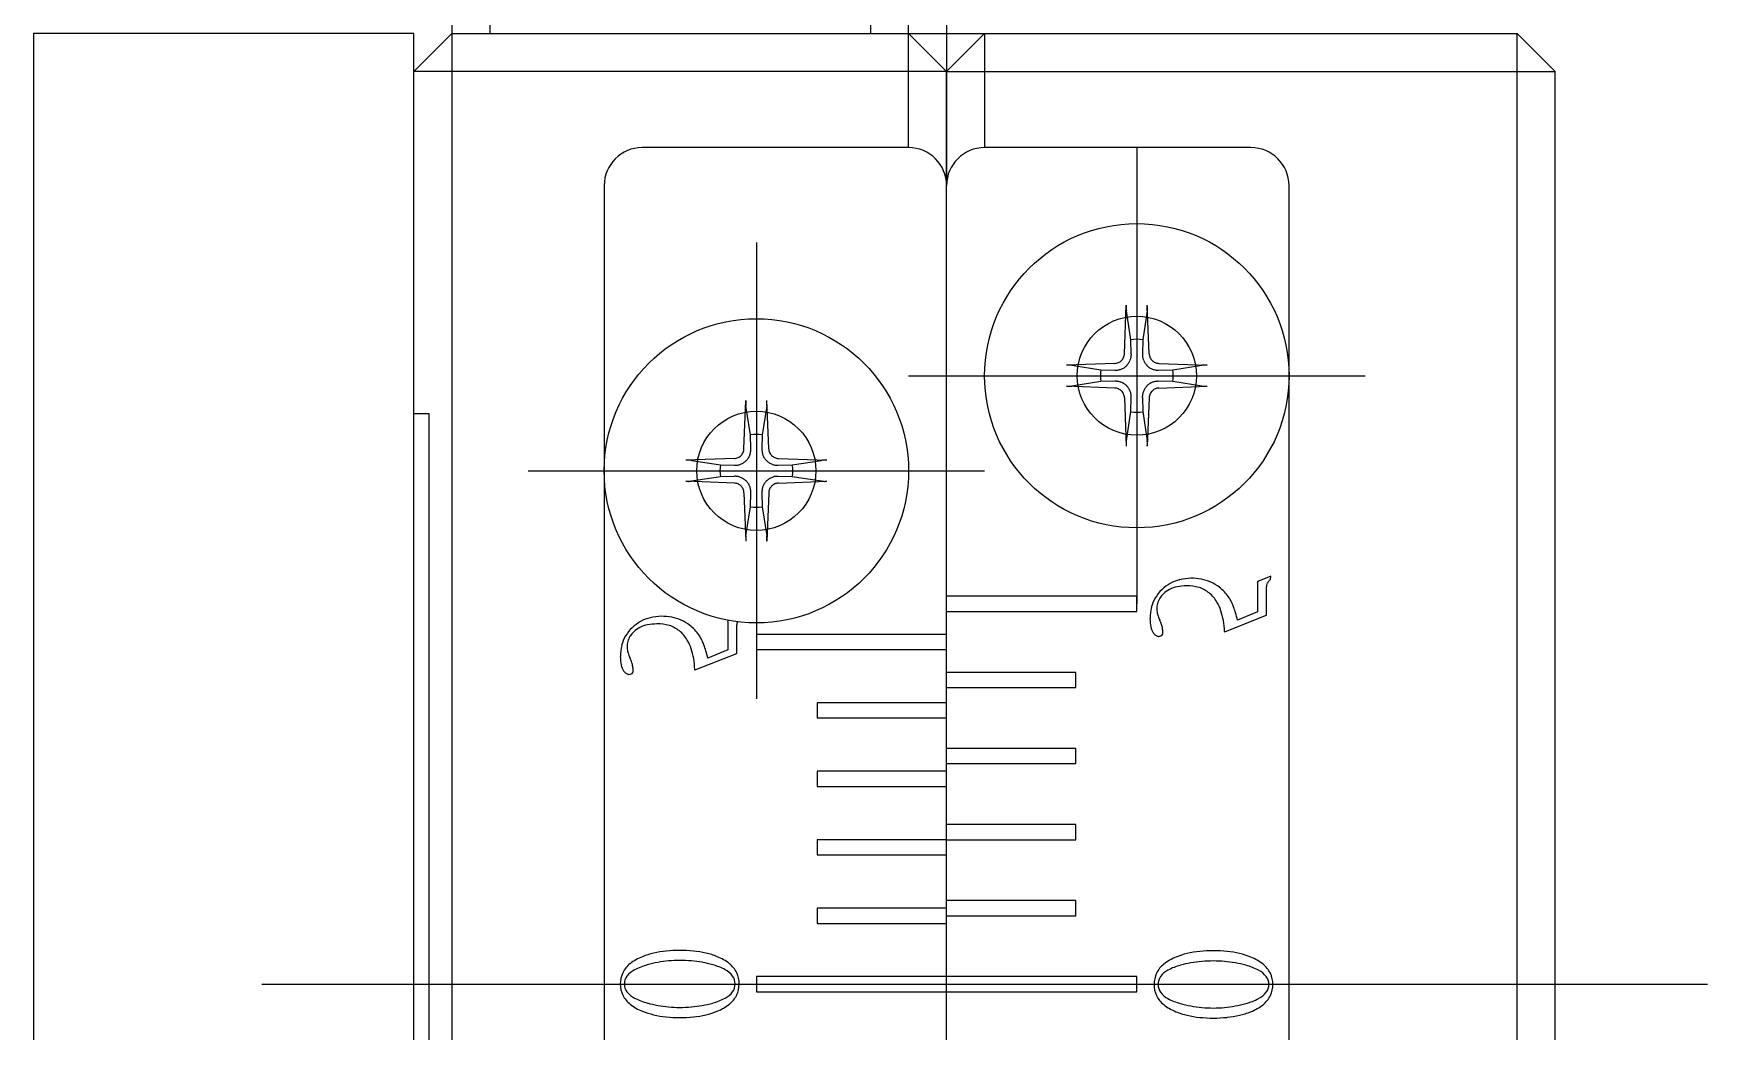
# Model space of a CAD drawing. Extents: x 1 to 222, y 0 to 167.
# Drawn here: x 45.7 to 67.7, y 84.79 to 97.91 of the extents above; entities that cross this region are included whole.
import ezdxf

# ---------------------------------------------------------------- set-up
doc = ezdxf.new("R2010")
doc.units = 0
doc.linetypes.add('CENTER', pattern=[50.8, 31.75, -6.35, 6.35, -6.35])
doc.layers.get('0').update_dxf_attribs({"linetype": 'CONTINUOUS'})
doc.layers.add('CENTER', color=1, linetype='CENTER')

msp = doc.modelspace()

# ---------------------------------------------------------------- linework, layer by layer
at = {"color": 7, "linetype": 'CONTINUOUS'}
for p, q in [((51.204, 105.909), (51.204, 97.909)), ((51.704, 97.909), (51.704, 105.909)), ((56.704, 105.909), (56.704, 97.909)), ((57.204, 97.909), (57.204, 105.909)), ((50.704, 97.909), (45.704, 97.909)), ((45.704, 97.909), (45.704, 65.409)), ((51.204, 97.909), (50.704, 97.409)), ((50.704, 60.409), (50.704, 97.909)), ((51.204, 97.909), (65.204, 97.909)), ((51.204, 97.909), (51.204, 72.909)), ((57.704, 97.409), (57.204, 97.909)), ((57.204, 96.409), (57.204, 97.909)), ((58.204, 97.909), (57.704, 97.409)), ((58.204, 97.909), (58.204, 96.409)), ((65.204, 72.909), (65.204, 97.909)), ((65.704, 97.409), (65.204, 97.909)), ((57.704, 97.409), (50.704, 97.409)), ((57.704, 73.409), (57.704, 97.409)), ((57.704, 97.409), (65.704, 97.409)), ((65.704, 73.409), (65.704, 97.409)), ((57.204, 96.409), (53.704, 96.409)), ((61.704, 96.409), (58.204, 96.409)), ((53.204, 95.909), (53.204, 74.909)), ((62.204, 74.909), (62.204, 95.909)), ((60.041, 93.698), (60.066, 94.335)), ((60.066, 94.325), (60.065, 94.314)), ((60.065, 94.314), (60.065, 94.304)), ((60.065, 94.304), (60.065, 94.298)), ((60.065, 94.298), (60.065, 94.294)), ((60.065, 94.294), (60.066, 94.284)), ((60.066, 94.335), (60.066, 94.325)), ((60.066, 94.284), (60.066, 94.28)), ((60.066, 94.28), (60.066, 94.276)), ((60.066, 94.276), (60.066, 94.272)), ((60.066, 94.272), (60.066, 94.269)), ((60.066, 94.269), (60.067, 94.266)), ((60.067, 94.266), (60.067, 94.263)), ((60.127, 93.882), (60.067, 94.263)), ((60.341, 94.263), (60.281, 93.882)), ((60.341, 94.266), (60.342, 94.269)), ((60.341, 94.263), (60.341, 94.266)), ((60.342, 94.325), (60.342, 94.335)), ((60.367, 93.698), (60.342, 94.335)), ((60.343, 94.314), (60.342, 94.325)), ((60.342, 94.28), (60.343, 94.284)), ((60.342, 94.276), (60.342, 94.28)), ((60.342, 94.272), (60.342, 94.276)), ((60.342, 94.269), (60.342, 94.272)), ((60.343, 94.304), (60.343, 94.314)), ((60.343, 94.298), (60.343, 94.304)), ((60.343, 94.294), (60.343, 94.298)), ((60.343, 94.284), (60.343, 94.294)), ((60.131, 93.696), (60.127, 93.882)), ((60.281, 93.882), (60.277, 93.696)), ((59.915, 93.572), (59.278, 93.547)), ((59.289, 93.548), (59.278, 93.547)), ((59.299, 93.548), (59.289, 93.548)), ((59.31, 93.548), (59.299, 93.548)), ((59.315, 93.548), (59.31, 93.548)), ((59.32, 93.548), (59.315, 93.548)), ((59.329, 93.548), (59.32, 93.548)), ((59.333, 93.548), (59.329, 93.548)), ((59.337, 93.547), (59.333, 93.548)), ((59.341, 93.547), (59.337, 93.547)), ((59.344, 93.547), (59.341, 93.547)), ((59.347, 93.546), (59.344, 93.547)), ((59.35, 93.546), (59.347, 93.546)), ((59.35, 93.546), (59.732, 93.487)), ((59.915, 93.572), (59.927, 93.573)), ((59.927, 93.573), (59.939, 93.575)), ((59.939, 93.575), (59.951, 93.578)), ((59.951, 93.578), (59.963, 93.582)), ((59.963, 93.582), (59.974, 93.588)), ((59.974, 93.588), (59.984, 93.594)), ((59.984, 93.594), (59.994, 93.602)), ((59.994, 93.602), (60.003, 93.61)), ((60.003, 93.61), (60.011, 93.619)), ((60.011, 93.619), (60.019, 93.629)), ((60.019, 93.629), (60.025, 93.639)), ((60.025, 93.639), (60.031, 93.65)), ((60.031, 93.65), (60.035, 93.662)), ((60.035, 93.662), (60.038, 93.674)), ((60.038, 93.674), (60.04, 93.686)), ((60.04, 93.686), (60.041, 93.698)), ((60.367, 93.698), (60.368, 93.686)), ((60.368, 93.686), (60.37, 93.674)), ((60.37, 93.674), (60.373, 93.662)), ((60.373, 93.662), (60.377, 93.651)), ((60.377, 93.651), (60.383, 93.639)), ((60.383, 93.639), (60.389, 93.629)), ((60.389, 93.629), (60.397, 93.619)), ((60.397, 93.619), (60.405, 93.61)), ((60.405, 93.61), (60.414, 93.602)), ((60.414, 93.602), (60.423, 93.595)), ((60.423, 93.595), (60.434, 93.588)), ((60.434, 93.588), (60.445, 93.583)), ((60.445, 93.583), (60.457, 93.578)), ((60.457, 93.578), (60.469, 93.575)), ((60.469, 93.575), (60.481, 93.573)), ((60.481, 93.573), (60.493, 93.572)), ((60.493, 93.572), (61.13, 93.547)), ((60.676, 93.487), (61.058, 93.546)), ((61.061, 93.546), (61.058, 93.546)), ((61.064, 93.547), (61.061, 93.546)), ((61.067, 93.547), (61.064, 93.547)), ((61.071, 93.547), (61.067, 93.547)), ((61.075, 93.548), (61.071, 93.547)), ((61.079, 93.548), (61.075, 93.548)), ((61.088, 93.548), (61.079, 93.548)), ((61.093, 93.548), (61.088, 93.548)), ((61.098, 93.548), (61.093, 93.548)), ((61.109, 93.548), (61.098, 93.548)), ((61.119, 93.548), (61.109, 93.548)), ((61.13, 93.547), (61.119, 93.548)), ((59.732, 93.332), (59.35, 93.272)), ((59.732, 93.487), (59.917, 93.482)), ((59.917, 93.336), (59.732, 93.332)), ((60.491, 93.482), (60.676, 93.487)), ((60.676, 93.332), (60.491, 93.336)), ((61.058, 93.272), (60.676, 93.332)), ((55.041, 92.448), (55.066, 93.085)), ((55.066, 93.075), (55.065, 93.064)), ((55.065, 93.064), (55.065, 93.054)), ((55.066, 93.085), (55.066, 93.075)), ((55.342, 93.075), (55.342, 93.085)), ((55.367, 92.448), (55.342, 93.085)), ((55.343, 93.064), (55.342, 93.075)), ((55.343, 93.054), (55.343, 93.064)), ((59.278, 93.271), (59.289, 93.271)), ((59.915, 93.247), (59.278, 93.271)), ((59.289, 93.271), (59.299, 93.271)), ((59.299, 93.271), (59.31, 93.27)), ((59.31, 93.27), (59.315, 93.27)), ((59.315, 93.27), (59.32, 93.271)), ((59.32, 93.271), (59.329, 93.271)), ((59.329, 93.271), (59.333, 93.271)), ((59.333, 93.271), (59.337, 93.271)), ((59.337, 93.271), (59.341, 93.271)), ((59.341, 93.271), (59.344, 93.272)), ((59.344, 93.272), (59.347, 93.272)), ((59.347, 93.272), (59.35, 93.272)), ((59.927, 93.246), (59.915, 93.247)), ((59.939, 93.244), (59.927, 93.246)), ((59.951, 93.24), (59.939, 93.244)), ((59.963, 93.236), (59.951, 93.24)), ((59.974, 93.23), (59.963, 93.236)), ((59.985, 93.224), (59.974, 93.23)), ((59.994, 93.217), (59.985, 93.224)), ((60.003, 93.209), (59.994, 93.217)), ((60.011, 93.2), (60.003, 93.209)), ((60.019, 93.19), (60.011, 93.2)), ((60.025, 93.179), (60.019, 93.19)), ((60.031, 93.168), (60.025, 93.179)), ((60.035, 93.156), (60.031, 93.168)), ((60.038, 93.144), (60.035, 93.156)), ((60.041, 93.132), (60.038, 93.144)), ((60.041, 93.12), (60.041, 93.132)), ((60.041, 93.12), (60.066, 92.483)), ((60.127, 92.937), (60.131, 93.122)), ((60.277, 93.122), (60.281, 92.937)), ((60.367, 93.12), (60.342, 92.483)), ((60.368, 93.132), (60.367, 93.12)), ((60.37, 93.144), (60.368, 93.132)), ((60.373, 93.156), (60.37, 93.144)), ((60.377, 93.168), (60.373, 93.156)), ((60.383, 93.179), (60.377, 93.168)), ((60.389, 93.19), (60.383, 93.179)), ((60.397, 93.2), (60.389, 93.19)), ((60.405, 93.208), (60.397, 93.2)), ((60.414, 93.217), (60.405, 93.208)), ((60.424, 93.224), (60.414, 93.217)), ((60.434, 93.231), (60.424, 93.224)), ((60.445, 93.236), (60.434, 93.231)), ((60.457, 93.24), (60.445, 93.236)), ((60.469, 93.244), (60.457, 93.24)), ((60.481, 93.246), (60.469, 93.244)), ((60.493, 93.247), (60.481, 93.246)), ((60.493, 93.247), (61.13, 93.271)), ((61.058, 93.272), (61.061, 93.272)), ((61.061, 93.272), (61.064, 93.272)), ((61.064, 93.272), (61.067, 93.271)), ((61.067, 93.271), (61.071, 93.271)), ((61.071, 93.271), (61.075, 93.271)), ((61.075, 93.271), (61.079, 93.271)), ((61.079, 93.271), (61.088, 93.271)), ((61.088, 93.271), (61.093, 93.27)), ((61.093, 93.27), (61.098, 93.27)), ((61.098, 93.27), (61.109, 93.271)), ((61.109, 93.271), (61.119, 93.271)), ((61.119, 93.271), (61.13, 93.271)), ((50.904, 92.909), (50.704, 92.909)), ((50.904, 77.909), (50.904, 92.909)), ((55.065, 93.054), (55.065, 93.048)), ((55.065, 93.048), (55.065, 93.044)), ((55.065, 93.044), (55.066, 93.034)), ((55.066, 93.034), (55.066, 93.03)), ((55.066, 93.03), (55.066, 93.026)), ((55.066, 93.026), (55.066, 93.022)), ((55.066, 93.022), (55.066, 93.019)), ((55.066, 93.019), (55.067, 93.016)), ((55.067, 93.016), (55.067, 93.013)), ((55.127, 92.632), (55.067, 93.013)), ((55.341, 93.013), (55.281, 92.632)), ((55.341, 93.016), (55.342, 93.019)), ((55.341, 93.013), (55.341, 93.016)), ((55.342, 93.03), (55.343, 93.034)), ((55.342, 93.026), (55.342, 93.03)), ((55.342, 93.022), (55.342, 93.026)), ((55.342, 93.019), (55.342, 93.022)), ((55.343, 93.048), (55.343, 93.054)), ((55.343, 93.044), (55.343, 93.048)), ((55.343, 93.034), (55.343, 93.044)), ((60.067, 92.555), (60.127, 92.937)), ((60.281, 92.937), (60.341, 92.555)), ((55.131, 92.446), (55.127, 92.632)), ((55.281, 92.632), (55.277, 92.446)), ((55.025, 92.389), (55.031, 92.4)), ((55.031, 92.4), (55.035, 92.412)), ((55.035, 92.412), (55.038, 92.424)), ((55.038, 92.424), (55.04, 92.436)), ((55.04, 92.436), (55.041, 92.448)), ((55.367, 92.448), (55.368, 92.436)), ((55.368, 92.436), (55.37, 92.424)), ((55.37, 92.424), (55.373, 92.412)), ((55.373, 92.412), (55.377, 92.401)), ((55.377, 92.401), (55.383, 92.389)), ((60.066, 92.534), (60.065, 92.525)), ((60.065, 92.525), (60.065, 92.52)), ((60.065, 92.52), (60.065, 92.515)), ((60.065, 92.515), (60.065, 92.504)), ((60.065, 92.504), (60.066, 92.494)), ((60.067, 92.553), (60.066, 92.55)), ((60.066, 92.55), (60.066, 92.546)), ((60.066, 92.546), (60.066, 92.543)), ((60.066, 92.543), (60.066, 92.539)), ((60.066, 92.539), (60.066, 92.534)), ((60.066, 92.494), (60.066, 92.483)), ((60.067, 92.555), (60.067, 92.553)), ((60.341, 92.553), (60.341, 92.555)), ((60.342, 92.55), (60.341, 92.553)), ((60.342, 92.546), (60.342, 92.55)), ((60.342, 92.543), (60.342, 92.546)), ((60.342, 92.539), (60.342, 92.543)), ((60.343, 92.534), (60.342, 92.539)), ((60.342, 92.494), (60.343, 92.504)), ((60.342, 92.483), (60.342, 92.494)), ((60.343, 92.525), (60.343, 92.534)), ((60.343, 92.52), (60.343, 92.525)), ((60.343, 92.515), (60.343, 92.52)), ((60.343, 92.504), (60.343, 92.515)), ((54.915, 92.322), (54.278, 92.297)), ((54.289, 92.298), (54.278, 92.297)), ((54.299, 92.298), (54.289, 92.298)), ((54.31, 92.298), (54.299, 92.298)), ((54.315, 92.298), (54.31, 92.298)), ((54.32, 92.298), (54.315, 92.298)), ((54.329, 92.298), (54.32, 92.298)), ((54.333, 92.298), (54.329, 92.298)), ((54.337, 92.297), (54.333, 92.298)), ((54.341, 92.297), (54.337, 92.297)), ((54.344, 92.297), (54.341, 92.297)), ((54.347, 92.296), (54.344, 92.297)), ((54.35, 92.296), (54.347, 92.296)), ((54.35, 92.296), (54.732, 92.237)), ((54.732, 92.237), (54.917, 92.232)), ((54.915, 92.322), (54.927, 92.323)), ((54.927, 92.323), (54.939, 92.325)), ((54.939, 92.325), (54.951, 92.328)), ((54.951, 92.328), (54.963, 92.332)), ((54.963, 92.332), (54.974, 92.338)), ((54.974, 92.338), (54.984, 92.344)), ((54.984, 92.344), (54.994, 92.352)), ((54.994, 92.352), (55.003, 92.36)), ((55.003, 92.36), (55.011, 92.369)), ((55.011, 92.369), (55.019, 92.379)), ((55.019, 92.379), (55.025, 92.389)), ((55.383, 92.389), (55.389, 92.379)), ((55.389, 92.379), (55.397, 92.369)), ((55.397, 92.369), (55.405, 92.36)), ((55.405, 92.36), (55.414, 92.352)), ((55.414, 92.352), (55.423, 92.345)), ((55.423, 92.345), (55.434, 92.338)), ((55.434, 92.338), (55.445, 92.333)), ((55.445, 92.333), (55.457, 92.328)), ((55.457, 92.328), (55.469, 92.325)), ((55.469, 92.325), (55.481, 92.323)), ((55.481, 92.323), (55.493, 92.322)), ((55.491, 92.232), (55.676, 92.237)), ((55.493, 92.322), (56.13, 92.297)), ((55.676, 92.237), (56.058, 92.296)), ((56.061, 92.296), (56.058, 92.296)), ((56.064, 92.297), (56.061, 92.296)), ((56.067, 92.297), (56.064, 92.297)), ((56.071, 92.297), (56.067, 92.297)), ((56.075, 92.298), (56.071, 92.297)), ((56.079, 92.298), (56.075, 92.298)), ((56.088, 92.298), (56.079, 92.298)), ((56.093, 92.298), (56.088, 92.298)), ((56.098, 92.298), (56.093, 92.298)), ((56.109, 92.298), (56.098, 92.298)), ((56.119, 92.298), (56.109, 92.298)), ((56.13, 92.297), (56.119, 92.298)), ((54.278, 92.021), (54.289, 92.021)), ((54.915, 91.997), (54.278, 92.021)), ((54.289, 92.021), (54.299, 92.021)), ((54.299, 92.021), (54.31, 92.02)), ((54.31, 92.02), (54.315, 92.02)), ((54.315, 92.02), (54.32, 92.021)), ((54.32, 92.021), (54.329, 92.021)), ((54.329, 92.021), (54.333, 92.021)), ((54.333, 92.021), (54.337, 92.021)), ((54.337, 92.021), (54.341, 92.021)), ((54.341, 92.021), (54.344, 92.022)), ((54.344, 92.022), (54.347, 92.022)), ((54.347, 92.022), (54.35, 92.022)), ((54.732, 92.082), (54.35, 92.022)), ((54.917, 92.086), (54.732, 92.082)), ((54.927, 91.996), (54.915, 91.997)), ((54.939, 91.994), (54.927, 91.996)), ((54.951, 91.99), (54.939, 91.994)), ((54.963, 91.986), (54.951, 91.99)), ((54.974, 91.98), (54.963, 91.986)), ((54.985, 91.974), (54.974, 91.98)), ((54.994, 91.967), (54.985, 91.974)), ((55.003, 91.959), (54.994, 91.967)), ((55.414, 91.967), (55.405, 91.958)), ((55.424, 91.974), (55.414, 91.967)), ((55.434, 91.981), (55.424, 91.974)), ((55.445, 91.986), (55.434, 91.981)), ((55.457, 91.99), (55.445, 91.986)), ((55.469, 91.994), (55.457, 91.99)), ((55.481, 91.996), (55.469, 91.994)), ((55.493, 91.997), (55.481, 91.996)), ((55.676, 92.082), (55.491, 92.086)), ((55.493, 91.997), (56.13, 92.021)), ((56.058, 92.022), (55.676, 92.082)), ((56.058, 92.022), (56.061, 92.022)), ((56.061, 92.022), (56.064, 92.022)), ((56.064, 92.022), (56.067, 92.021)), ((56.067, 92.021), (56.071, 92.021)), ((56.071, 92.021), (56.075, 92.021)), ((56.075, 92.021), (56.079, 92.021)), ((56.079, 92.021), (56.088, 92.021)), ((56.088, 92.021), (56.093, 92.02)), ((56.093, 92.02), (56.098, 92.02)), ((56.098, 92.02), (56.109, 92.021)), ((56.109, 92.021), (56.119, 92.021)), ((56.119, 92.021), (56.13, 92.021)), ((55.011, 91.95), (55.003, 91.959)), ((55.019, 91.94), (55.011, 91.95)), ((55.025, 91.929), (55.019, 91.94)), ((55.031, 91.918), (55.025, 91.929)), ((55.035, 91.906), (55.031, 91.918)), ((55.038, 91.894), (55.035, 91.906)), ((55.041, 91.882), (55.038, 91.894)), ((55.041, 91.87), (55.041, 91.882)), ((55.041, 91.87), (55.066, 91.233)), ((55.127, 91.687), (55.131, 91.872)), ((55.277, 91.872), (55.281, 91.687)), ((55.367, 91.87), (55.342, 91.233)), ((55.368, 91.882), (55.367, 91.87)), ((55.37, 91.894), (55.368, 91.882)), ((55.373, 91.906), (55.37, 91.894)), ((55.377, 91.918), (55.373, 91.906)), ((55.383, 91.929), (55.377, 91.918)), ((55.389, 91.94), (55.383, 91.929)), ((55.397, 91.95), (55.389, 91.94)), ((55.405, 91.958), (55.397, 91.95)), ((55.067, 91.305), (55.127, 91.687)), ((55.281, 91.687), (55.341, 91.305)), ((55.067, 91.303), (55.066, 91.3)), ((55.067, 91.305), (55.067, 91.303)), ((55.341, 91.303), (55.341, 91.305)), ((55.342, 91.3), (55.341, 91.303)), ((55.066, 91.284), (55.065, 91.275)), ((55.065, 91.275), (55.065, 91.27)), ((55.065, 91.27), (55.065, 91.265)), ((55.065, 91.265), (55.065, 91.254)), ((55.065, 91.254), (55.066, 91.244)), ((55.066, 91.3), (55.066, 91.296)), ((55.066, 91.296), (55.066, 91.293)), ((55.066, 91.293), (55.066, 91.289)), ((55.066, 91.289), (55.066, 91.284)), ((55.066, 91.244), (55.066, 91.233)), ((55.342, 91.296), (55.342, 91.3)), ((55.342, 91.293), (55.342, 91.296)), ((55.342, 91.289), (55.342, 91.293)), ((55.343, 91.284), (55.342, 91.289)), ((55.342, 91.244), (55.343, 91.254)), ((55.342, 91.233), (55.342, 91.244)), ((55.343, 91.275), (55.343, 91.284)), ((55.343, 91.27), (55.343, 91.275)), ((55.343, 91.265), (55.343, 91.27)), ((55.343, 91.254), (55.343, 91.265)), ((61.788, 90.675), (61.788, 90.304)), ((61.965, 90.775), (61.802, 90.708)), ((61.961, 90.73), (61.965, 90.775)), ((60.204, 90.509), (57.704, 90.509)), ((60.204, 90.309), (60.204, 90.509)), ((61.908, 90.259), (61.908, 90.632)), ((57.704, 90.309), (60.204, 90.309)), ((61.368, 90.045), (61.908, 90.259)), ((61.788, 90.304), (61.527, 90.194)), ((54.827, 90.175), (54.827, 89.804)), ((54.947, 89.759), (54.947, 90.132)), ((57.704, 90.009), (55.204, 90.009)), ((55.204, 90.009), (55.204, 89.809)), ((54.827, 89.804), (54.566, 89.694)), ((55.204, 89.809), (57.704, 89.809)), ((54.407, 89.545), (54.947, 89.759)), ((59.404, 89.509), (57.704, 89.509)), ((59.404, 89.309), (59.404, 89.509)), ((57.704, 89.109), (56.004, 89.109)), ((56.004, 89.109), (56.004, 88.909)), ((57.704, 89.309), (59.404, 89.309)), ((56.004, 88.909), (57.704, 88.909)), ((59.404, 88.509), (57.704, 88.509)), ((59.404, 88.309), (59.404, 88.509)), ((57.704, 88.309), (59.404, 88.309)), ((57.704, 88.209), (56.004, 88.209)), ((56.004, 88.209), (56.004, 88.009)), ((56.004, 88.009), (57.704, 88.009)), ((59.404, 87.509), (57.704, 87.509)), ((59.404, 87.309), (59.404, 87.509)), ((57.704, 87.309), (56.004, 87.309)), ((56.004, 87.309), (56.004, 87.109)), ((57.704, 87.309), (59.404, 87.309)), ((56.004, 87.109), (57.704, 87.109)), ((59.404, 86.509), (57.704, 86.509)), ((59.404, 86.309), (59.404, 86.509)), ((57.704, 86.409), (56.004, 86.409)), ((56.004, 86.409), (56.004, 86.209)), ((57.704, 86.309), (59.404, 86.309)), ((56.004, 86.209), (57.704, 86.209)), ((57.704, 85.509), (55.204, 85.509)), ((55.204, 85.509), (55.204, 85.309)), ((60.204, 85.509), (57.704, 85.509)), ((60.204, 85.309), (60.204, 85.509)), ((55.204, 85.309), (57.704, 85.309)), ((57.704, 85.309), (60.204, 85.309))]:
    msp.add_line(p, q, dxfattribs=at)
for centre, radius in [((60.204, 93.409), 2), ((60.204, 93.409), 0.783), ((55.204, 92.159), 2), ((55.204, 92.159), 0.783)]:
    msp.add_circle(centre, radius, dxfattribs=at)
for centre, radius, start, end in [((53.704, 95.909), 0.5, 90, 180), ((57.204, 95.909), 0.5, 0, 90), ((58.204, 95.909), 0.5, 90, 180), ((61.704, 95.909), 0.5, 0, 90), ((60.204, 93.409), 0.479, 80.6957, 99.3043), ((59.922, 93.696), 0.214, 290.572, 296.2994), ((59.928, 93.684), 0.201, 296.2694, 302.6116), ((59.923, 93.691), 0.209, 302.6458, 308.7751), ((59.928, 93.686), 0.202, 308.7225, 314.9322), ((59.927, 93.685), 0.202, 315.0658, 321.2796), ((59.922, 93.69), 0.209, 321.2244, 327.3546), ((59.929, 93.685), 0.201, 327.3884, 333.7306), ((59.917, 93.691), 0.214, 333.7006, 339.428), ((59.925, 93.689), 0.206, 339.3855, 345.0047), ((59.915, 93.691), 0.216, 345.0609, 350.4544), ((59.909, 93.692), 0.222, 350.4291, 355.7576), ((59.919, 93.692), 0.213, 355.732, 1.3126), ((60.489, 93.692), 0.212, 178.6865, 184.2689), ((60.499, 93.692), 0.222, 184.2425, 189.5708), ((60.493, 93.691), 0.216, 189.5443, 194.9404), ((60.483, 93.689), 0.206, 194.9957, 200.614), ((60.491, 93.691), 0.214, 200.572, 206.2994), ((60.479, 93.685), 0.201, 206.2694, 212.6116), ((60.486, 93.69), 0.209, 212.6458, 218.7751), ((60.481, 93.686), 0.202, 218.7225, 224.9322), ((60.48, 93.686), 0.202, 225.0658, 231.2796), ((60.485, 93.691), 0.209, 231.2244, 237.3546), ((60.48, 93.684), 0.201, 237.3884, 243.7306), ((60.486, 93.696), 0.214, 243.7006, 249.428), ((60.204, 93.409), 0.479, 170.6957, 189.3043), ((59.922, 93.695), 0.212, 268.6865, 274.2689), ((59.922, 93.124), 0.213, 85.732, 91.3126), ((59.921, 93.704), 0.222, 274.2425, 279.5708), ((59.921, 93.114), 0.222, 80.4291, 85.7576), ((59.922, 93.698), 0.216, 279.5443, 284.9404), ((59.922, 93.121), 0.216, 75.0609, 80.4544), ((59.925, 93.688), 0.206, 284.9957, 290.614), ((59.925, 93.13), 0.206, 69.3855, 75.0047), ((59.922, 93.122), 0.214, 63.7006, 69.428), ((59.928, 93.134), 0.201, 57.3884, 63.7306), ((59.923, 93.127), 0.209, 51.2244, 57.3546), ((59.928, 93.133), 0.202, 45.0658, 51.2796), ((60.48, 93.133), 0.202, 128.7225, 134.9322), ((60.485, 93.127), 0.209, 122.6458, 128.7751), ((60.48, 93.134), 0.201, 116.2694, 122.6116), ((60.486, 93.122), 0.214, 110.572, 116.2994), ((60.483, 93.688), 0.206, 249.3855, 255.0047), ((60.483, 93.13), 0.206, 104.9957, 110.614), ((60.486, 93.698), 0.216, 255.0609, 260.4544), ((60.486, 93.121), 0.216, 99.5443, 104.9404), ((60.487, 93.704), 0.222, 260.4291, 265.7576), ((60.487, 93.114), 0.222, 94.2425, 99.5708), ((60.486, 93.695), 0.213, 265.732, 271.3126), ((60.486, 93.124), 0.212, 88.6865, 94.2689), ((60.204, 93.409), 0.479, 350.6957, 9.3043), ((59.927, 93.133), 0.202, 38.7225, 44.9322), ((59.922, 93.128), 0.209, 32.6458, 38.7751), ((59.929, 93.133), 0.201, 26.2694, 32.6116), ((59.917, 93.127), 0.214, 20.572, 26.2994), ((59.925, 93.13), 0.206, 14.9957, 20.614), ((59.915, 93.127), 0.216, 9.5443, 14.9404), ((59.909, 93.126), 0.222, 4.2425, 9.5708), ((59.919, 93.127), 0.212, 358.6865, 4.2689), ((60.499, 93.126), 0.222, 170.4291, 175.7576), ((60.489, 93.127), 0.213, 175.732, 181.3126), ((60.493, 93.127), 0.216, 165.0609, 170.4544), ((60.483, 93.13), 0.206, 159.3855, 165.0047), ((60.491, 93.127), 0.214, 153.7006, 159.428), ((60.479, 93.133), 0.201, 147.3884, 153.7306), ((60.486, 93.128), 0.209, 141.2244, 147.3546), ((60.481, 93.133), 0.202, 135.0658, 141.2796), ((60.204, 93.409), 0.479, 260.6957, 279.3043), ((55.204, 92.159), 0.479, 80.6957, 99.3043), ((54.915, 92.441), 0.216, 345.0609, 350.4544), ((54.909, 92.442), 0.222, 350.4291, 355.7576), ((54.919, 92.442), 0.213, 355.732, 1.3126), ((55.489, 92.442), 0.212, 178.6865, 184.2689), ((55.499, 92.442), 0.222, 184.2425, 189.5708), ((55.493, 92.441), 0.216, 189.5443, 194.9404), ((55.204, 92.159), 0.479, 170.6957, 189.3043), ((54.922, 92.445), 0.212, 268.6865, 274.2689), ((54.921, 92.454), 0.222, 274.2425, 279.5708), ((54.922, 92.448), 0.216, 279.5443, 284.9404), ((54.925, 92.438), 0.206, 284.9957, 290.614), ((54.922, 92.446), 0.214, 290.572, 296.2994), ((54.928, 92.434), 0.201, 296.2694, 302.6116), ((54.923, 92.441), 0.209, 302.6458, 308.7751), ((54.928, 92.436), 0.202, 308.7225, 314.9322), ((54.927, 92.435), 0.202, 315.0658, 321.2796), ((54.922, 92.44), 0.209, 321.2244, 327.3546), ((54.929, 92.435), 0.201, 327.3884, 333.7306), ((54.917, 92.441), 0.214, 333.7006, 339.428), ((54.925, 92.439), 0.206, 339.3855, 345.0047), ((55.483, 92.439), 0.206, 194.9957, 200.614), ((55.491, 92.441), 0.214, 200.572, 206.2994), ((55.479, 92.435), 0.201, 206.2694, 212.6116), ((55.486, 92.44), 0.209, 212.6458, 218.7751), ((55.481, 92.436), 0.202, 218.7225, 224.9322), ((55.48, 92.436), 0.202, 225.0658, 231.2796), ((55.485, 92.441), 0.209, 231.2244, 237.3546), ((55.48, 92.434), 0.201, 237.3884, 243.7306), ((55.486, 92.446), 0.214, 243.7006, 249.428), ((55.483, 92.438), 0.206, 249.3855, 255.0047), ((55.486, 92.448), 0.216, 255.0609, 260.4544), ((55.487, 92.454), 0.222, 260.4291, 265.7576), ((55.486, 92.445), 0.213, 265.732, 271.3126), ((55.204, 92.159), 0.479, 350.6957, 9.3043), ((54.922, 91.874), 0.213, 85.732, 91.3126), ((54.921, 91.864), 0.222, 80.4291, 85.7576), ((54.922, 91.871), 0.216, 75.0609, 80.4544), ((54.925, 91.88), 0.206, 69.3855, 75.0047), ((54.922, 91.872), 0.214, 63.7006, 69.428), ((54.928, 91.884), 0.201, 57.3884, 63.7306), ((54.923, 91.877), 0.209, 51.2244, 57.3546), ((54.928, 91.883), 0.202, 45.0658, 51.2796), ((54.927, 91.883), 0.202, 38.7225, 44.9322), ((54.922, 91.878), 0.209, 32.6458, 38.7751), ((54.929, 91.883), 0.201, 26.2694, 32.6116), ((54.917, 91.877), 0.214, 20.572, 26.2994), ((55.491, 91.877), 0.214, 153.7006, 159.428), ((55.479, 91.883), 0.201, 147.3884, 153.7306), ((55.486, 91.878), 0.209, 141.2244, 147.3546), ((55.481, 91.883), 0.202, 135.0658, 141.2796), ((55.48, 91.883), 0.202, 128.7225, 134.9322), ((55.485, 91.877), 0.209, 122.6458, 128.7751), ((55.48, 91.884), 0.201, 116.2694, 122.6116), ((55.486, 91.872), 0.214, 110.572, 116.2994), ((55.483, 91.88), 0.206, 104.9957, 110.614), ((55.486, 91.871), 0.216, 99.5443, 104.9404), ((55.487, 91.864), 0.222, 94.2425, 99.5708), ((55.486, 91.874), 0.212, 88.6865, 94.2689), ((54.925, 91.88), 0.206, 14.9957, 20.614), ((54.915, 91.877), 0.216, 9.5443, 14.9404), ((54.909, 91.876), 0.222, 4.2425, 9.5708), ((54.919, 91.877), 0.212, 358.6865, 4.2689), ((55.499, 91.876), 0.222, 170.4291, 175.7576), ((55.489, 91.877), 0.213, 175.732, 181.3126), ((55.493, 91.877), 0.216, 165.0609, 170.4544), ((55.483, 91.88), 0.206, 159.3855, 165.0047), ((55.204, 92.159), 0.479, 260.6957, 279.3043), ((60.913, 90.191), 0.556, 118.9852, 133.2082), ((60.906, 90.201), 0.544, 104.3695, 118.81), ((60.867, 89.995), 0.651, 90.7753, 101.6497), ((60.928, 90.107), 0.639, 91.2855, 104.2368), ((60.872, 90.133), 0.514, 73.1172, 91.5161), ((60.923, 90.052), 0.694, 79.2017, 90.7785), ((60.945, 90.175), 0.57, 65.8977, 79.1108), ((60.955, 90.2), 0.543, 52.1101, 65.7554), ((61.861, 90.676), 0.0733, 168.0292, 180.8649), ((61.817, 90.686), 0.0281, 144.195, 168.5462), ((61.806, 90.693), 0.0151, 105.9353, 142.9426), ((62.011, 90.632), 0.103, 160.544, 180.0427), ((62.03, 90.625), 0.123, 142.9159, 160.1982), ((62.081, 90.587), 0.187, 129.745, 142.8393), ((60.857, 90.246), 0.477, 149.4791, 165.8541), ((60.87, 90.236), 0.493, 133.2183, 149.2261), ((60.735, 90.343), 0.269, 148.6818, 164.3634), ((60.764, 90.325), 0.303, 134.0325, 148.4887), ((60.78, 90.3), 0.332, 116.0802, 133.1268), ((60.823, 90.21), 0.433, 101.6315, 115.9246), ((60.904, 90.248), 0.395, 50.7231, 72.6754), ((60.861, 90.202), 0.458, 30.2905, 50.1822), ((60.712, 90.109), 0.633, 19.4279, 30.7192), ((60.904, 90.142), 0.62, 43.4192, 51.7022), ((60.949, 90.185), 0.558, 34.4946, 43.3874), ((60.966, 90.197), 0.538, 25.3385, 34.4528), ((60.978, 90.189), 0.53, 19.8389, 26.6128), ((53.944, 89.701), 0.544, 104.3695, 118.81), ((53.967, 89.607), 0.639, 91.2855, 104.2368), ((53.962, 89.552), 0.694, 79.2017, 90.7785), ((53.984, 89.675), 0.57, 65.8977, 79.1108), ((60.898, 90.212), 0.521, 179.2341, 191.7549), ((60.959, 90.222), 0.581, 166.0188, 180.3737), ((60.761, 90.337), 0.295, 164.5579, 179.2789), ((60.673, 90.343), 0.208, 180.6797, 192.0007), ((60.855, 90.381), 0.394, 191.8287, 199.2195), ((61.142, 90.48), 0.698, 199.1223, 204.1666), ((60.576, 90.062), 0.776, 9.5372, 19.3852), ((60.383, 89.972), 1.163, 15.9752, 19.9876), ((59.39, 89.685), 2.197, 13.4108, 16.0369), ((53.896, 89.746), 0.477, 149.4791, 165.8541), ((53.909, 89.736), 0.493, 133.2183, 149.2261), ((53.773, 89.843), 0.269, 148.6818, 164.3634), ((53.803, 89.825), 0.303, 134.0325, 148.4887), ((53.952, 89.691), 0.556, 118.9852, 133.2082), ((53.819, 89.8), 0.332, 116.0802, 133.1268), ((53.862, 89.71), 0.433, 101.6315, 115.9246), ((53.906, 89.495), 0.651, 90.7753, 101.6497), ((53.911, 89.633), 0.514, 73.1172, 91.5161), ((53.943, 89.748), 0.395, 50.7231, 72.6754), ((53.9, 89.702), 0.458, 30.2905, 50.1822), ((53.994, 89.7), 0.543, 52.1101, 65.7554), ((53.943, 89.642), 0.62, 43.4192, 51.7022), ((53.988, 89.685), 0.558, 34.4946, 43.3874), ((54.005, 89.697), 0.538, 25.3385, 34.4528), ((54.9, 90.176), 0.0733, 168.0292, 180.8649), ((54.856, 90.186), 0.0281, 161.8427, 168.5462), ((55.05, 90.132), 0.103, 160.544, 180.0427), ((55.069, 90.125), 0.123, 156.271, 160.1982), ((60.602, 90.149), 0.218, 191.4757, 213.8348), ((60.527, 90.103), 0.13, 215.3407, 230.6526), ((60.518, 90.093), 0.117, 230.907, 248.4943), ((60.482, 89.998), 0.015, 244.7087, 258.4214), ((60.486, 90.019), 0.0361, 258.0558, 265.684), ((60.489, 90.057), 0.0745, 265.5268, 270.2311), ((60.492, 90.055), 0.0728, 268.1128, 293.719), ((59.941, 89.941), 0.62, 18.3725, 24.15), ((60.504, 90.025), 0.0408, 295.046, 332.8707), ((60.149, 90.01), 0.4, 10.6881, 18.4325), ((60.481, 90.035), 0.066, 334.5929, 1.9723), ((60.289, 90.036), 0.257, 0.3759, 10.7685), ((60.335, 90.022), 1.021, 1.3269, 9.5285), ((61.358, 90.045), 0.00178, 177.3721, 256.3677), ((61.359, 90.053), 0.0092, 257.2044, 282.7956), ((61.352, 90.091), 0.0479, 280.7237, 289.1391), ((53.998, 89.722), 0.581, 166.0188, 180.3737), ((53.799, 89.837), 0.295, 164.5579, 179.2789), ((53.712, 89.843), 0.208, 180.6797, 192.0007), ((53.894, 89.881), 0.394, 191.8287, 199.2195), ((53.751, 89.609), 0.633, 19.4279, 30.7192), ((53.615, 89.562), 0.776, 9.5372, 19.3852), ((54.017, 89.689), 0.53, 19.8389, 26.6128), ((53.422, 89.472), 1.163, 15.9752, 19.9876), ((52.429, 89.185), 2.197, 13.4108, 16.0369), ((53.937, 89.712), 0.521, 179.2341, 191.7549), ((53.641, 89.649), 0.218, 191.4757, 213.8348), ((54.181, 89.98), 0.698, 199.1223, 204.1666), ((52.979, 89.441), 0.62, 18.3725, 24.15), ((53.188, 89.51), 0.4, 10.6881, 18.4325), ((53.328, 89.536), 0.257, 0.3759, 10.7685), ((53.374, 89.522), 1.021, 1.3269, 9.5285), ((54.396, 89.545), 0.00178, 177.3721, 256.3677), ((54.398, 89.553), 0.0092, 257.2044, 282.7956), ((54.391, 89.591), 0.0479, 280.7237, 289.1391), ((53.566, 89.603), 0.13, 215.3407, 230.6526), ((53.557, 89.593), 0.117, 230.907, 248.4943), ((53.521, 89.498), 0.015, 244.7087, 258.4214), ((53.525, 89.519), 0.0361, 258.0558, 265.684), ((53.528, 89.557), 0.0745, 265.5268, 270.2311), ((53.531, 89.555), 0.0728, 268.1128, 293.719), ((53.543, 89.525), 0.0408, 295.046, 332.8707), ((53.52, 89.535), 0.066, 334.5929, 1.9723), ((54.113, 84.722), 1.125, 103.2372, 111.2239), ((54.161, 84.514), 1.338, 96.0981, 103.2118), ((54.194, 84.207), 1.647, 89.8928, 96.0868), ((54.2, 84.176), 1.678, 83.9691, 90.119), ((54.237, 84.52), 1.332, 76.7963, 83.9721), ((54.291, 84.751), 1.096, 68.6113, 76.7798), ((61.11, 84.773), 1.067, 103.2335, 111.5743), ((61.169, 84.525), 1.322, 95.9997, 103.232), ((61.207, 84.159), 1.69, 89.8717, 96.0107), ((61.215, 84.175), 1.674, 83.9613, 90.1193), ((61.252, 84.527), 1.32, 76.7372, 83.9529), ((61.308, 84.767), 1.073, 68.4304, 76.7118), ((53.767, 85.401), 0.356, 128.6358, 153.5697), ((53.742, 85.329), 0.303, 117.257, 142.2017), ((53.932, 85.191), 0.622, 111.3175, 128.4499), ((53.97, 84.901), 0.787, 104.6444, 117.7519), ((54.187, 84.215), 1.507, 100.5952, 106.0212), ((54.191, 84.192), 1.53, 95.2142, 100.5852), ((54.196, 84.129), 1.593, 89.9764, 95.2044), ((54.199, 83.982), 1.74, 85.0202, 90.0524), ((54.216, 84.182), 1.54, 79.5521, 85.0132), ((54.241, 84.322), 1.397, 73.7148, 79.5425), ((54.442, 84.944), 0.744, 61.6878, 75.1245), ((54.466, 85.199), 0.614, 51.3092, 68.5729), ((54.657, 85.341), 0.293, 36.6574, 61.9423), ((54.628, 85.403), 0.354, 26.199, 51.1999), ((60.782, 85.395), 0.356, 128.8739, 153.7271), ((60.749, 85.336), 0.291, 117.7214, 143.2843), ((60.943, 85.192), 0.615, 111.44, 128.678), ((60.954, 84.957), 0.722, 104.2278, 118.1349), ((61.162, 84.307), 1.404, 100.1582, 105.9002), ((61.19, 84.149), 1.564, 94.8153, 100.1625), ((61.209, 83.923), 1.791, 89.9422, 94.8226), ((61.212, 84.049), 1.665, 84.9983, 90.0303), ((61.22, 84.147), 1.566, 79.7482, 84.9907), ((61.23, 84.203), 1.51, 74.3679, 79.7391), ((61.446, 84.907), 0.774, 62.414, 75.7291), ((61.474, 85.181), 0.627, 51.6105, 68.622), ((61.665, 85.322), 0.305, 37.8842, 62.6571), ((61.64, 85.394), 0.356, 26.4524, 51.342), ((53.749, 85.416), 0.333, 154.5929, 180.6868), ((53.75, 85.408), 0.334, 179.3468, 205.3736), ((53.64, 85.413), 0.171, 143.4844, 180.1801), ((53.642, 85.411), 0.173, 179.721, 216.3158), ((54.748, 85.413), 0.177, 359.652, 35.2423), ((54.747, 85.411), 0.178, 324.7616, 0.4025), ((54.642, 85.416), 0.336, 359.3452, 25.2064), ((54.643, 85.408), 0.334, 334.7403, 0.7081), ((60.765, 85.41), 0.334, 154.7403, 180.7081), ((60.766, 85.402), 0.336, 179.3452, 205.2064), ((60.661, 85.407), 0.178, 144.7616, 180.4025), ((60.66, 85.405), 0.177, 179.652, 215.2423), ((61.766, 85.407), 0.173, 359.721, 36.3158), ((61.768, 85.406), 0.171, 323.4998, 0.1647), ((61.658, 85.41), 0.334, 359.3468, 25.3736), ((61.659, 85.402), 0.332, 334.5733, 0.7063), ((53.768, 85.424), 0.356, 206.4524, 231.342), ((53.741, 85.493), 0.3, 217.7023, 242.8391), ((53.932, 85.633), 0.622, 231.5501, 248.6825), ((53.96, 85.906), 0.768, 242.3645, 255.7785), ((54.178, 86.615), 1.509, 254.3669, 259.7401), ((54.246, 86.513), 1.405, 280.1613, 285.897), ((54.447, 85.878), 0.739, 284.3908, 297.9719), ((54.462, 85.632), 0.621, 291.5228, 308.5951), ((54.656, 85.485), 0.295, 297.9013, 323.1044), ((54.624, 85.425), 0.359, 308.9661, 333.6349), ((60.782, 85.417), 0.356, 206.2729, 231.1261), ((60.751, 85.478), 0.293, 216.6574, 241.9423), ((60.954, 85.846), 0.713, 241.3939, 255.4184), ((61.166, 86.495), 1.395, 253.7125, 259.5449), ((61.221, 86.604), 1.507, 280.5952, 286.0212), ((61.433, 85.929), 0.8, 284.7461, 297.6503), ((61.662, 85.494), 0.308, 297.4933, 321.9654), ((61.638, 85.42), 0.359, 308.7522, 333.4534), ((54.099, 86.049), 1.07, 248.4192, 256.723), ((54.156, 86.288), 1.316, 256.7281, 263.9619), ((54.188, 86.671), 1.566, 259.7478, 264.9911), ((54.193, 86.64), 1.67, 263.9544, 270.1262), ((54.196, 86.769), 1.665, 264.9976, 270.031), ((54.199, 86.897), 1.793, 269.9444, 274.8204), ((54.201, 86.663), 1.693, 269.8787, 276.0037), ((54.217, 86.676), 1.571, 274.8264, 280.1514), ((54.239, 86.298), 1.326, 276.0112, 283.2204), ((54.297, 86.049), 1.07, 283.2453, 291.5624), ((60.944, 85.622), 0.617, 231.3445, 248.5376), ((61.117, 86.065), 1.093, 248.6009, 256.7902), ((61.171, 86.299), 1.334, 256.7999, 263.9685), ((61.192, 86.636), 1.539, 259.551, 265.0143), ((61.208, 86.642), 1.678, 263.9691, 270.119), ((61.209, 86.834), 1.738, 265.0168, 270.0558), ((61.212, 86.689), 1.593, 269.9758, 275.205), ((61.214, 86.61), 1.646, 269.8895, 276.0901), ((61.217, 86.626), 1.529, 275.2135, 280.5859), ((61.247, 86.304), 1.338, 276.0981, 283.2118), ((61.295, 86.096), 1.125, 283.2372, 291.2239), ((61.466, 85.644), 0.642, 291.5742, 308.1933)]:
    msp.add_arc(centre, radius, start, end, dxfattribs=at)
at = {"layer": 'CENTER', "color": 1, "linetype": 'CENTER'}
for p, q in [((57.704, 120.409), (57.704, 95.909)), ((60.204, 96.409), (60.204, 90.409)), ((55.204, 95.159), (55.204, 89.159)), ((57.204, 93.409), (63.204, 93.409)), ((52.204, 92.159), (58.204, 92.159)), ((48.704, 85.409), (67.704, 85.409))]:
    msp.add_line(p, q, dxfattribs=at)

doc.saveas('drawing.dxf')
